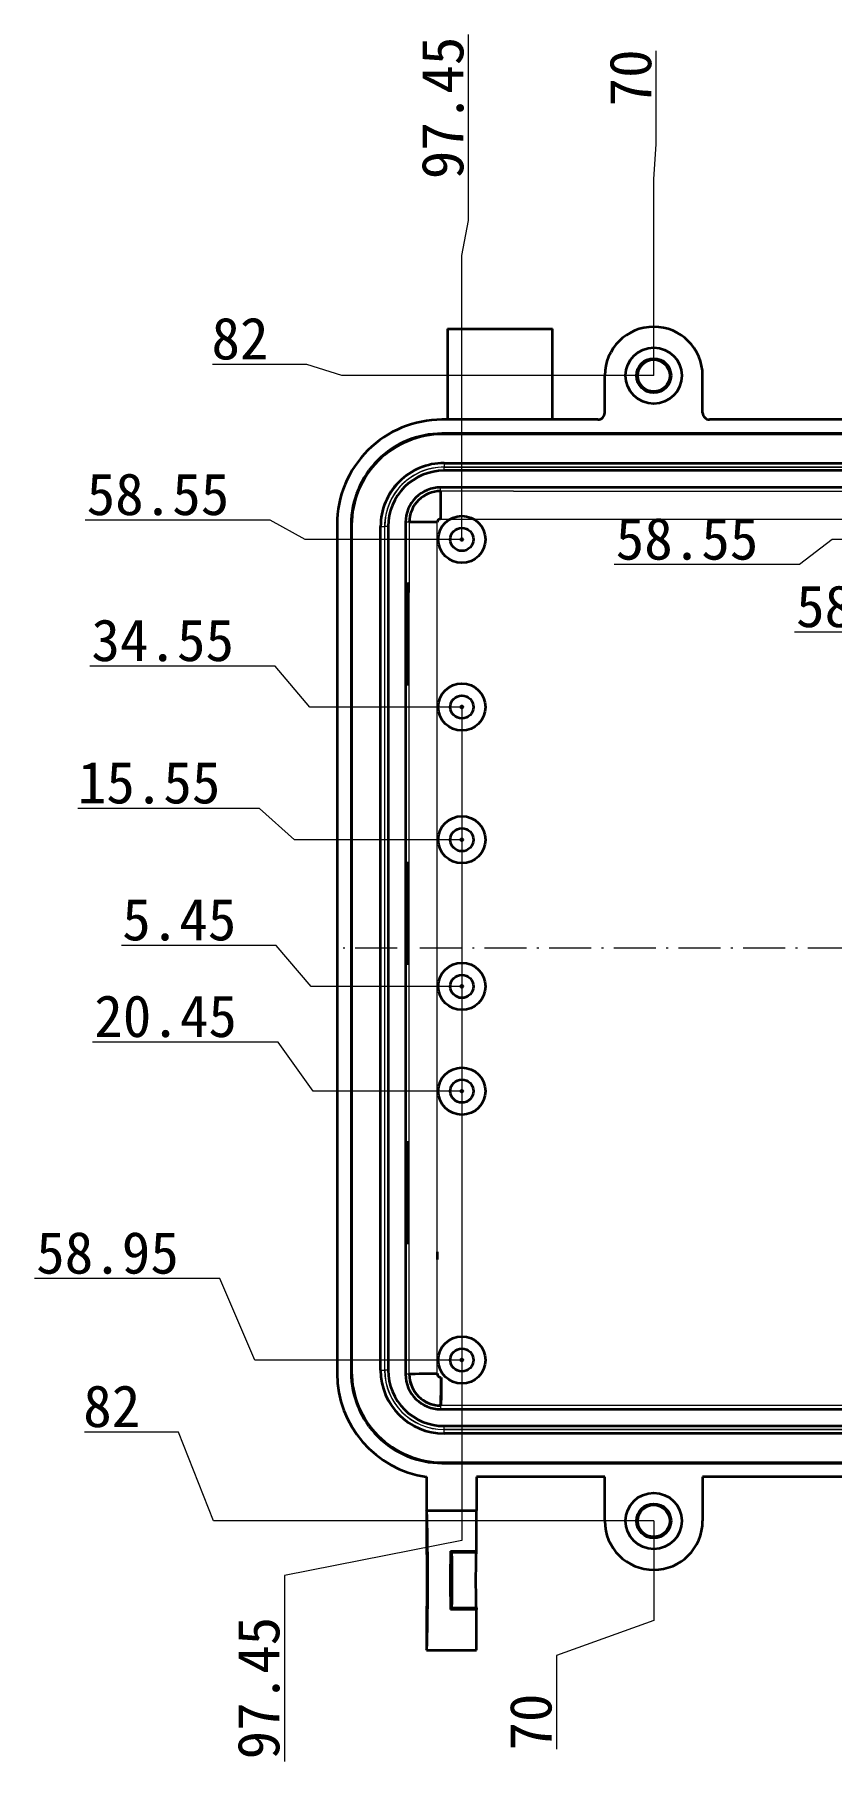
# Model space of a CAD drawing. Header units: millimetres. Extents: x -2350 to -557, y -483 to 312.
# Drawn here: x -898.4 to -784.4, y -154.8 to 92.5 of the extents above; entities that cross this region are included whole.
import ezdxf

# ---------------------------------------------------------------- set-up
doc = ezdxf.new("R2010")
doc.units = ezdxf.units.MM
doc.header["$LTSCALE"] = 0.5
doc.header["$PDSIZE"] = -1
doc.linetypes.add('DASHDOT', pattern=[18.5, 12, -3, 0.5, -3])
doc.layers.get('0').update_dxf_attribs({"lineweight": 0})
doc.styles.get("Standard").update_dxf_attribs({"font": ''})
doc.styles.get('Standard').set_extended_font_data('FangSong_GB2312')
doc.dimstyles.get("Standard").update_dxf_attribs({"dimtxt": 0.18, "dimasz": 0.18, "dimexe": 0.18, "dimexo": 0.0625, "dimgap": 0.09, "dimtad": 0, "dimtih": 1, "dimtoh": 1, "dimdec": 4, "dimzin": 0, "dimdsep": 46, "dimtxsty": 'Standard', "dimcen": 0.09, "dimadec": 0, "dimazin": 0, "dimtfac": 1, "dimtdec": 4, "dimtofl": 0, "dimtmove": 0, "dimatfit": 3, "dimfxl": 0, "dimtolj": 1, "dimtzin": 0, "dimarcsym": 0})

# ---------------------------------------------------------------- blocks, each defined once
blk = doc.blocks.new('*D148')
at = {"color": 1, "lineweight": 20}
for p, q in [((-809.44, 76.77), (-809.44, 90.17)), ((-809.8, 71.77), (-809.44, 76.77)), ((-809.8, 43.64), (-809.8, 71.77))]:
    blk.add_line(p, q, dxfattribs=at)
at = {"layer": 'Defpoints', "color": 0}
for p in [(-809.44, 81.77), (-809.8, 43.64), (-739.8, -38.36)]:
    blk.add_point(p, dxfattribs=at)
at = {"color": 0, "insert": (-813.1, 86.28), "char_height": 6, "attachment_point": 5, "rotation": 90}
blk.add_mtext('70', dxfattribs=at)
blk = doc.blocks.new('*D149')
at = {"color": 1, "lineweight": 20}
for p, q in [((-859.44, 45.26), (-872.91, 45.26)), ((-854.44, 43.64), (-859.44, 45.26)), ((-809.8, 43.64), (-854.44, 43.64))]:
    blk.add_line(p, q, dxfattribs=at)
at = {"layer": 'Defpoints', "color": 0}
for p in [(-864.44, 45.26), (-809.8, 43.64), (-739.8, -38.36)]:
    blk.add_point(p, dxfattribs=at)
at = {"color": 0, "insert": (-868.99, 48.92), "char_height": 6, "attachment_point": 5}
blk.add_mtext('82', dxfattribs=at)
blk = doc.blocks.new('*D158')
at = {"color": 1, "lineweight": 20}
for p, q in [((-836.31, 65.84), (-836.31, 92.49)), ((-837.25, 60.84), (-836.31, 65.84)), ((-837.25, 20.19), (-837.25, 60.84))]:
    blk.add_line(p, q, dxfattribs=at)
at = {"layer": 'Defpoints', "color": 0}
for p in [(-836.31, 70.84), (-837.25, 20.19), (-739.8, -38.36)]:
    blk.add_point(p, dxfattribs=at)
at = {"color": 0, "insert": (-839.98, 81.98), "char_height": 6, "attachment_point": 5, "rotation": 90}
blk.add_mtext('97.45', dxfattribs=at)
blk = doc.blocks.new('*D159')
at = {"color": 1, "lineweight": 20}
for p, q in [((-863.98, 2.05), (-890.49, 2.05)), ((-858.98, -3.81), (-863.98, 2.05)), ((-837.25, -3.81), (-858.98, -3.81))]:
    blk.add_line(p, q, dxfattribs=at)
at = {"layer": 'Defpoints', "color": 0}
for p in [(-868.98, 2.05), (-837.25, -3.81), (-739.8, -38.36)]:
    blk.add_point(p, dxfattribs=at)
at = {"color": 0, "insert": (-880.05, 5.72), "char_height": 6, "attachment_point": 5}
blk.add_mtext('34.55', dxfattribs=at)
blk = doc.blocks.new('*D160')
at = {"color": 1, "lineweight": 20}
for p, q in [((-864.66, 22.96), (-891.17, 22.96)), ((-859.66, 20.19), (-864.66, 22.96)), ((-837.25, 20.19), (-859.66, 20.19))]:
    blk.add_line(p, q, dxfattribs=at)
at = {"layer": 'Defpoints', "color": 0}
for p in [(-869.66, 22.96), (-837.25, 20.19), (-739.8, -38.36)]:
    blk.add_point(p, dxfattribs=at)
at = {"color": 0, "insert": (-880.73, 26.63), "char_height": 6, "attachment_point": 5}
blk.add_mtext('58.55', dxfattribs=at)
blk = doc.blocks.new('*D161')
at = {"color": 1, "lineweight": 20}
for p, q in [((-784.25, 20.19), (-788.96, 16.58)), ((-779.25, 20.19), (-784.25, 20.19)), ((-788.96, 16.58), (-815.47, 16.58))]:
    blk.add_line(p, q, dxfattribs=at)
at = {"layer": 'Defpoints', "color": 0}
for p in [(-779.25, 20.19), (-793.96, 16.58), (-739.8, -38.36)]:
    blk.add_point(p, dxfattribs=at)
at = {"color": 0, "insert": (-805.03, 20.25), "char_height": 6, "attachment_point": 5}
blk.add_mtext('58.55', dxfattribs=at)
blk = doc.blocks.new('*D162')
at = {"color": 1, "lineweight": 20}
for p, q in [((-758.15, 20.19), (-763.15, 6.9)), ((-744.25, 20.19), (-758.15, 20.19)), ((-763.15, 6.9), (-789.66, 6.9))]:
    blk.add_line(p, q, dxfattribs=at)
at = {"layer": 'Defpoints', "color": 0}
for p in [(-744.25, 20.19), (-768.15, 6.9), (-739.8, -38.36)]:
    blk.add_point(p, dxfattribs=at)
at = {"color": 0, "insert": (-779.22, 10.58), "char_height": 6, "attachment_point": 5}
blk.add_mtext('58.55', dxfattribs=at)
blk = doc.blocks.new('*D164')
at = {"color": 1, "lineweight": 20}
for p, q in [((-866.18, -18.34), (-892.2, -18.34)), ((-861.18, -22.81), (-866.18, -18.34)), ((-837.25, -22.81), (-861.18, -22.81))]:
    blk.add_line(p, q, dxfattribs=at)
at = {"layer": 'Defpoints', "color": 0}
for p in [(-871.18, -18.34), (-837.25, -22.81), (-739.8, -38.36)]:
    blk.add_point(p, dxfattribs=at)
at = {"color": 0, "insert": (-882, -14.66), "char_height": 6, "attachment_point": 5}
blk.add_mtext('15.55', dxfattribs=at)
blk = doc.blocks.new('*D165')
at = {"color": 1, "lineweight": 20}
for p, q in [((-863.81, -37.95), (-885.93, -37.95)), ((-858.81, -43.81), (-863.81, -37.95)), ((-837.25, -43.81), (-858.81, -43.81))]:
    blk.add_line(p, q, dxfattribs=at)
at = {"layer": 'Defpoints', "color": 0}
for p in [(-868.81, -37.95), (-739.8, -38.36), (-837.25, -43.81)]:
    blk.add_point(p, dxfattribs=at)
at = {"color": 0, "insert": (-877.68, -34.27), "char_height": 6, "attachment_point": 5}
blk.add_mtext('5.45', dxfattribs=at)
blk = doc.blocks.new('*D166')
at = {"color": 1, "lineweight": 20}
for p, q in [((-863.54, -51.78), (-890.11, -51.78)), ((-858.54, -58.81), (-863.54, -51.78)), ((-837.25, -58.81), (-858.54, -58.81))]:
    blk.add_line(p, q, dxfattribs=at)
at = {"layer": 'Defpoints', "color": 0}
for p in [(-739.8, -38.36), (-868.54, -51.78), (-837.25, -58.81)]:
    blk.add_point(p, dxfattribs=at)
at = {"color": 0, "insert": (-879.64, -48.11), "char_height": 6, "attachment_point": 5}
blk.add_mtext('20.45', dxfattribs=at)
blk = doc.blocks.new('*D167')
at = {"color": 1, "lineweight": 20}
for p, q in [((-871.88, -85.66), (-898.39, -85.66)), ((-866.88, -97.31), (-871.88, -85.66)), ((-837.25, -97.31), (-866.88, -97.31))]:
    blk.add_line(p, q, dxfattribs=at)
at = {"layer": 'Defpoints', "color": 0}
for p in [(-739.8, -38.36), (-876.88, -85.66), (-837.25, -97.31)]:
    blk.add_point(p, dxfattribs=at)
at = {"color": 0, "insert": (-887.95, -81.99), "char_height": 6, "attachment_point": 5}
blk.add_mtext('58.95', dxfattribs=at)
blk = doc.blocks.new('*D168')
at = {"color": 1, "lineweight": 20}
for p, q in [((-877.79, -107.62), (-891.26, -107.62)), ((-872.79, -120.36), (-877.79, -107.62)), ((-809.8, -120.36), (-872.79, -120.36))]:
    blk.add_line(p, q, dxfattribs=at)
at = {"layer": 'Defpoints', "color": 0}
for p in [(-739.8, -38.36), (-882.79, -107.62), (-809.8, -120.36)]:
    blk.add_point(p, dxfattribs=at)
at = {"color": 0, "insert": (-887.34, -103.96), "char_height": 6, "attachment_point": 5}
blk.add_mtext('82', dxfattribs=at)
blk = doc.blocks.new('*D169')
at = {"color": 1, "lineweight": 20}
for p, q in [((-837.25, -3.81), (-837.25, -123.15)), ((-837.25, -123.15), (-862.63, -128.15)), ((-862.63, -128.15), (-862.63, -154.79))]:
    blk.add_line(p, q, dxfattribs=at)
at = {"layer": 'Defpoints', "color": 0}
for p in [(-837.25, -3.81), (-739.8, -38.36), (-862.63, -133.15)]:
    blk.add_point(p, dxfattribs=at)
at = {"color": 0, "insert": (-866.31, -144.29), "char_height": 6, "attachment_point": 5, "rotation": 90}
blk.add_mtext('97.45', dxfattribs=at)
blk = doc.blocks.new('*D170')
at = {"color": 1, "lineweight": 20}
for p, q in [((-809.8, -120.36), (-809.8, -134.63)), ((-809.8, -134.63), (-823.71, -139.63)), ((-823.71, -139.63), (-823.71, -153.04))]:
    blk.add_line(p, q, dxfattribs=at)
at = {"layer": 'Defpoints', "color": 0}
for p in [(-739.8, -38.36), (-809.8, -120.36), (-823.71, -144.63)]:
    blk.add_point(p, dxfattribs=at)
at = {"color": 0, "insert": (-827.37, -149.15), "char_height": 6, "attachment_point": 5, "rotation": 90}
blk.add_mtext('70', dxfattribs=at)

msp = doc.modelspace()

# ---------------------------------------------------------------- linework, layer by layer
at = {"color": 7, "lineweight": 35, "ltscale": 0.375}
msp.add_line((-839.297, 50.341), (-824.297, 50.341), dxfattribs=at)
at = {"color": 7, "lineweight": 35, "ltscale": 0.325}
for p, q in [((-839.297, 50.341), (-839.297, 37.341)), ((-824.297, 37.341), (-824.297, 50.341))]:
    msp.add_line(p, q, dxfattribs=at)
at = {"color": 7, "lineweight": 35, "ltscale": 0.132504}
for p, q in [((-816.797, 38.341), (-816.797, 43.641)), ((-802.797, 38.341), (-802.797, 43.641))]:
    msp.add_line(p, q, dxfattribs=at)
at = {"color": 7, "lineweight": 35}
for p, q in [((-817.797, 37.341), (-840.099, 37.341)), ((-677.797, 37.341), (-801.797, 37.341)), ((-639.5, 35.341), (-840.094, 35.341)), ((-639.579, 35.263), (-840.016, 35.263)), ((-839.797, 31.12), (-639.797, 31.12)), ((-639.797, 30.041), (-839.797, 30.041)), ((-639.297, 27.641), (-840.297, 27.641)), ((-853.097, 22.338), (-853.097, -99.056)), ((-853.019, 22.26), (-853.019, -98.977)), ((-845.297, 22.641), (-845.297, -99.359)), ((-848.876, -98.759), (-848.876, 22.041)), ((-847.797, 22.041), (-847.797, -98.759)), ((-855.097, 18.674), (-855.097, -85.392)), ((-840.297, -104.359), (-639.297, -104.359)), ((-839.797, -106.759), (-639.797, -106.759)), ((-639.797, -107.837), (-839.797, -107.837)), ((-840.094, -112.059), (-639.5, -112.059)), ((-840.016, -111.98), (-639.579, -111.98)), ((-676.797, -114.059), (-802.797, -114.059))]:
    msp.add_line(p, q, dxfattribs=at)
at = {"color": 7, "lineweight": 13, "ltscale": 0.002776}
for p, q in [((-840.016, 35.263), (-840.094, 35.341)), ((-840.094, -112.059), (-840.016, -111.98))]:
    msp.add_line(p, q, dxfattribs=at)
at = {"color": 7, "lineweight": 13, "ltscale": 0.002015}
for p, q in [((-839.797, 31.039), (-839.797, 31.12)), ((-839.797, -107.757), (-839.797, -107.837))]:
    msp.add_line(p, q, dxfattribs=at)
at = {"color": 7, "lineweight": 13, "ltscale": 0.012248}
for p, q in [((-839.797, 31.039), (-839.797, 30.549)), ((-839.797, -107.757), (-839.797, -107.267))]:
    msp.add_line(p, q, dxfattribs=at)
at = {"color": 7, "lineweight": 13}
for p, q in [((-839.797, 31.039), (-639.797, 31.039)), ((-639.797, 30.549), (-839.797, 30.549)), ((-839.797, 30.531), (-639.797, 30.531)), ((-829.867, 27.111), (-778.362, 27.111)), ((-840.768, -81.817), (-840.768, 22.641)), ((-840.297, 23.112), (-639.4, 23.112)), ((-848.795, -98.759), (-848.795, 22.041)), ((-848.305, 22.041), (-848.305, -98.759)), ((-848.287, -98.759), (-848.287, 22.041)), ((-844.767, -99.324), (-844.767, 12.611)), ((-639.332, -103.829), (-840.263, -103.829)), ((-639.797, -107.249), (-839.797, -107.249)), ((-839.797, -107.267), (-639.797, -107.267)), ((-639.797, -107.757), (-839.797, -107.757))]:
    msp.add_line(p, q, dxfattribs=at)
at = {"color": 7, "lineweight": 13, "ltscale": 0.012251}
for p, q in [((-839.797, 30.041), (-839.797, 30.531)), ((-839.797, -107.249), (-839.797, -106.759))]:
    msp.add_line(p, q, dxfattribs=at)
at = {"color": 7, "lineweight": 13, "ltscale": 0.013253}
for p, q in [((-840.297, 27.111), (-840.297, 27.641)), ((-840.297, -103.829), (-840.297, -104.359))]:
    msp.add_line(p, q, dxfattribs=at)
at = {"color": 7, "lineweight": 35, "ltscale": 0.099984}
msp.add_line((-840.297, 27.111), (-840.297, 23.112), dxfattribs=at)
msp.add_line((-840.297, 27.111), (-840.297, 23.112), dxfattribs=at)
at = {"color": 7, "lineweight": 13, "ltscale": 0.260751}
msp.add_line((-829.867, 27.111), (-840.297, 27.111), dxfattribs=at)
at = {"color": 7, "lineweight": 35, "ltscale": 0.091727}
msp.add_line((-855.097, 22.343), (-855.097, 18.674), dxfattribs=at)
at = {"color": 7, "lineweight": 13, "ltscale": 0.002778}
for p, q in [((-853.097, 22.338), (-853.019, 22.26)), ((-853.019, -98.977), (-853.097, -99.056))]:
    msp.add_line(p, q, dxfattribs=at)
at = {"color": 7, "lineweight": 13, "ltscale": 0.013254}
for p, q in [((-844.767, 22.641), (-845.297, 22.641)), ((-844.767, -99.359), (-845.297, -99.359))]:
    msp.add_line(p, q, dxfattribs=at)
at = {"color": 7, "lineweight": 35, "ltscale": 0.099985}
msp.add_line((-840.768, 22.641), (-844.767, 22.641), dxfattribs=at)
msp.add_line((-840.768, 22.641), (-844.767, 22.641), dxfattribs=at)
at = {"color": 7, "lineweight": 13, "ltscale": 0.250751}
msp.add_line((-844.767, 22.641), (-844.767, 12.611), dxfattribs=at)
at = {"color": 7, "lineweight": 13, "ltscale": 0.002014}
for p, q in [((-848.795, 22.041), (-848.876, 22.041)), ((-848.795, -98.759), (-848.876, -98.759))]:
    msp.add_line(p, q, dxfattribs=at)
at = {"color": 7, "lineweight": 13, "ltscale": 0.012247}
for p, q in [((-848.795, 22.041), (-848.305, 22.041)), ((-848.795, -98.759), (-848.305, -98.759))]:
    msp.add_line(p, q, dxfattribs=at)
at = {"color": 7, "lineweight": 13, "ltscale": 0.01225}
for p, q in [((-847.797, 22.041), (-848.287, 22.041)), ((-847.797, -98.759), (-848.287, -98.759))]:
    msp.add_line(p, q, dxfattribs=at)
at = {"color": 7, "linetype": 'DASHDOT', "lineweight": 13}
msp.add_line((-624.497, -38.359), (-855.097, -38.359), dxfattribs=at)
at = {"color": 7, "lineweight": 35, "ltscale": 0.027116}
msp.add_line((-840.768, -81.817), (-840.768, -82.901), dxfattribs=at)
at = {"color": 7, "lineweight": 13, "ltscale": 0.408859}
msp.add_line((-840.768, -99.256), (-840.768, -82.901), dxfattribs=at)
at = {"color": 7, "lineweight": 35, "ltscale": 0.345775}
msp.add_line((-855.097, -85.392), (-855.097, -99.223), dxfattribs=at)
at = {"color": 7, "lineweight": 35, "ltscale": 0.000867462}
msp.add_line((-844.767, -99.324), (-844.767, -99.359), dxfattribs=at)
at = {"color": 7, "lineweight": 35, "ltscale": 0.000866699}
msp.add_line((-840.297, -103.829), (-840.263, -103.829), dxfattribs=at)
at = {"color": 7, "lineweight": 35, "ltscale": 0.12}
for p, q in [((-842.297, -114.059), (-842.297, -118.859)), ((-835.154, -114.059), (-835.154, -118.859))]:
    msp.add_line(p, q, dxfattribs=at)
at = {"color": 7, "lineweight": 35, "ltscale": 0.458926}
msp.add_line((-816.797, -114.059), (-835.154, -114.059), dxfattribs=at)
at = {"color": 7, "lineweight": 35, "ltscale": 0.1575}
for p, q in [((-816.797, -120.359), (-816.797, -114.059)), ((-802.797, -114.059), (-802.797, -120.359))]:
    msp.add_line(p, q, dxfattribs=at)
at = {"color": 7, "lineweight": 35, "ltscale": 0.15}
for p, q in [((-842.297, -118.859), (-842.297, -124.859)), ((-842.297, -132.859), (-842.297, -138.859))]:
    msp.add_line(p, q, dxfattribs=at)
at = {"color": 7, "lineweight": 35, "ltscale": 0.178574}
for p, q in [((-842.297, -118.859), (-835.154, -118.859)), ((-842.297, -138.859), (-835.154, -138.859))]:
    msp.add_line(p, q, dxfattribs=at)
at = {"color": 7, "lineweight": 35, "ltscale": 0.146031}
for p, q in [((-835.154, -124.7), (-835.154, -118.859)), ((-835.154, -138.859), (-835.154, -133.018))]:
    msp.add_line(p, q, dxfattribs=at)
at = {"color": 7, "lineweight": 35, "ltscale": 0.000872803}
for p, q in [((-842.297, -124.859), (-842.262, -124.859)), ((-838.726, -124.859), (-838.761, -124.859)), ((-842.262, -132.859), (-842.297, -132.859)), ((-838.761, -132.859), (-838.726, -132.859))]:
    msp.add_line(p, q, dxfattribs=at)
at = {"color": 7, "lineweight": 35, "ltscale": 0.093256}
for p, q in [((-838.884, -124.7), (-835.154, -124.7)), ((-835.154, -133.018), (-838.884, -133.018))]:
    msp.add_line(p, q, dxfattribs=at)
at = {"color": 7, "lineweight": 35, "ltscale": 0.005612}
for p, q in [((-838.726, -124.859), (-838.884, -124.7)), ((-838.726, -132.859), (-838.884, -133.018))]:
    msp.add_line(p, q, dxfattribs=at)
at = {"color": 7, "lineweight": 35, "ltscale": 0.089285}
for p, q in [((-835.154, -124.859), (-838.726, -124.859)), ((-835.154, -132.859), (-838.726, -132.859))]:
    msp.add_line(p, q, dxfattribs=at)
at = {"color": 7, "lineweight": 35, "ltscale": 0.003969}
for p, q in [((-835.154, -124.859), (-835.154, -124.7)), ((-835.154, -132.859), (-835.154, -133.018))]:
    msp.add_line(p, q, dxfattribs=at)
at = {"color": 7, "lineweight": 35}
for points in [[(-840.768, -99.256), (-843.363, -99.288), (-844.336, -99.319), (-844.696, -99.343), (-844.751, -99.352), (-844.764, -99.357), (-844.767, -99.359)], [(-844.767, -99.324), (-844.764, -99.323), (-844.753, -99.319), (-844.665, -99.31), (-843.948, -99.283), (-840.768, -99.256)], [(-840.297, -103.829), (-840.296, -103.827), (-840.292, -103.82), (-840.283, -103.772), (-840.258, -103.422), (-840.206, -101.259), (-840.194, -99.829)], [(-840.194, -99.829), (-840.214, -102.647), (-840.239, -103.563), (-840.253, -103.783), (-840.259, -103.822), (-840.262, -103.827), (-840.263, -103.829)]]:
    msp.add_lwpolyline(points, dxfattribs=at)
for centre, radius in [((-809.797, 43.641), 4.027), ((-809.797, 43.641), 2.474), ((-809.797, 43.641), 2.291), ((-837.247, 20.191), 3.375), ((-837.247, 20.191), 1.65), ((-837.247, 20.191), 0.15), ((-837.247, -3.809), 3.375), ((-837.247, -3.809), 1.65), ((-837.247, -3.809), 0.15), ((-837.247, -22.809), 3.375), ((-837.247, -22.809), 1.65), ((-837.247, -22.809), 0.15), ((-837.247, -43.809), 3.375), ((-837.247, -43.809), 1.65), ((-837.247, -43.809), 0.15), ((-837.247, -58.809), 3.375), ((-837.247, -58.809), 1.65), ((-837.247, -58.809), 0.15), ((-837.247, -97.309), 3.375), ((-837.247, -97.309), 1.65), ((-837.247, -97.309), 0.15), ((-809.797, -120.359), 4.027), ((-809.797, -120.359), 2.474), ((-809.797, -120.359), 2.291)]:
    msp.add_circle(centre, radius, dxfattribs=at)
for centre, radius, start, end in [((-809.797, 43.641), 7, 0, 179.99999), ((-840.101, 22.344), 14.997, 89.99608, 180.00393), ((-817.797, 38.341), 1, 269.99622, 0.00379), ((-801.797, 38.341), 1, 179.99622, 270.0038), ((-840.095, 22.339), 13.002, 89.99608, 180.00393), ((-840.017, 22.26), 13.002, 89.99608, 180.00393), ((-839.797, 22.041), 9.079, 90, 180.00001), ((-839.797, 22.041), 8, 90, 180.00001), ((-840.297, 22.641), 5, 90, 180.00001), ((-840.297, 22.641), 4.47, 89.99931, 180.00001), ((-840.297, 22.641), 4.47, 135.00111, 180.00083), ((-840.297, 22.641), 4.47, 90.00046, 135.00018), ((-840.297, 22.641), 0.471, 89.99965, 180.00073), ((-840.299, 22.641), 0.469, 134.90266, 180.05729), ((-840.298, 22.643), 0.469, 89.94271, 135.09734), ((-835.797, -82.359), 5, 173.77325, 186.22675), ((-839.797, -98.759), 9.079, 180.00001, 270), ((-839.797, -98.759), 8, 179.99999, 270), ((-840.1, -99.224), 14.997, 179.99749, 261.57626), ((-840.095, -99.057), 13.002, 179.99607, 270.00392), ((-840.017, -98.978), 13.002, 179.99607, 270.00392), ((-840.297, -99.359), 5, 179.99999, 270), ((-840.297, -99.359), 4.47, 180.00046, 224.99954), ((-840.297, -99.359), 4.47, 180.00001, 270), ((-840.196, -99.256), 0.572, 179.93967, 225.09431), ((-840.194, -99.256), 0.574, 179.9966, 269.99768), ((-840.195, -99.258), 0.572, 224.89961, 270.05425), ((-840.297, -99.359), 4.47, 225.00046, 269.99954), ((-809.797, -120.359), 7, 180.00001, 0), ((-310.635, -128.773), 528.266, 179.55823, 180.00928), ((-310.635, -128.945), 528.266, 179.99072, 180.44177)]:
    msp.add_arc(centre, radius, start, end, dxfattribs=at)
at = {"color": 7, "lineweight": 13}
for centre, radius, start, end in [((-839.797, 22.041), 8.998, 90, 180.00001), ((-839.797, 22.041), 8.508, 90, 180.00001), ((-839.797, 22.041), 8.49, 90, 179.99999), ((-839.797, -98.759), 8.998, 180.00001, 270), ((-839.797, -98.759), 8.508, 180.00001, 270), ((-839.797, -98.759), 8.49, 180.00001, 270)]:
    msp.add_arc(centre, radius, start, end, dxfattribs=at)
at = {"color": 7, "lineweight": 35}
for centre, major_axis, ratio, start_param, end_param in [((-845.009, 6.641), (0, 7.367), 0.0174551, 6.2830275, 7.8539816), ((-845.009, 6.641), (0, 7.367), 0.0174551, 3.1417393, 6.2830275), ((-845.009, 6.641), (0, 7.367), 0.0174551, 1.5707963, 3.1417393), ((-845.009, -33.359), (0, 7.367), 0.0174551, 6.2830275, 7.8539816), ((-845.009, -33.359), (0, 7.367), 0.0174551, 3.1417393, 6.2830275), ((-845.009, -33.359), (0, 7.367), 0.0174551, 1.5707963, 3.1417393), ((-845.009, -73.359), (0, -7.367), 0.0174551, 3.1414349, 4.712389), ((-845.009, -73.359), (0, -7.367), 0.0174551, 0.0001466, 3.1414349), ((-845.009, -73.359), (0, -7.367), 0.0174551, 4.712389, 6.2833319), ((-842.297, -128.859), (0, 10), 0.0174551, 3.1415926, 6.2831853), ((-842.262, -128.859), (0, 4), 0.0174551, 3.1415926, 6.2831853), ((-838.761, -128.859), (0, -4), 0.0174551, 3.1415926, 6.2831853), ((-838.691, -128.859), (0, 4), 0.0174551, 3.1415927, 6.2831853), ((-835.195, -128.859), (0, -4), 0.0204232, 3.1415927, 6.2831853)]:
    msp.add_ellipse(centre, major_axis=major_axis, ratio=ratio, start_param=start_param, end_param=end_param, dxfattribs=at)

# ---------------------------------------------------------------- dimensions: what is measured, and where the dimension line sits
for feature_location, offset, dtype, picture, middle in [((-837.247, 20.191), (0.942, 50.653), 1, '*D158', (-839.982, 81.978)), ((-809.797, 43.641), (0.358, 38.125), 1, '*D148', (-813.098, 86.282)), ((-809.797, 43.641), (-54.638, 1.623), 0, '*D149', (-868.986, 48.923)), ((-837.247, 20.191), (-32.413, 2.767), 0, '*D160', (-880.725, 26.635)), ((-779.247, 20.191), (-14.717, -3.615), 0, '*D161', (-805.029, 20.253)), ((-744.247, 20.191), (-23.904, -13.288), 0, '*D162', (-779.216, 10.58)), ((-837.247, -3.809), (-31.738, 5.856), 0, '*D159', (-880.05, 5.724)), ((-837.247, -3.809), (-25.385, -129.343), 1, '*D169', (-866.308, -144.286)), ((-837.247, -22.809), (-33.931, 4.473), 0, '*D164', (-882.003, -14.66)), ((-837.247, -43.809), (-31.566, 5.864), 0, '*D165', (-877.684, -34.269)), ((-837.247, -97.309), (-39.634, 11.646), 0, '*D167', (-887.947, -81.986)), ((-809.797, -120.359), (-72.99, 12.74), 0, '*D168', (-887.338, -103.959)), ((-837.247, -58.809), (-31.293, 7.025), 0, '*D166', (-879.639, -48.107)), ((-809.797, -120.359), (-13.91, -24.271), 1, '*D170', (-827.367, -149.146))]:
    dim = msp.add_ordinate_dim(feature_location=feature_location, offset=offset, dtype=dtype, origin=(-739.797, -38.359), dimstyle='Standard', override={"dimtxt": 6, "dimasz": 2.5, "dimexe": 1.25, "dimexo": 0, "dimgap": 0.625, "dimtad": 1, "dimtih": 0, "dimtoh": 0, "dimdec": 2, "dimzin": 8, "dimcen": -2.5, "dimclrd": 1, "dimclre": 1, "dimtdec": 2, "dimtofl": 1, "dimatfit": 0, "dimtolj": 0, "dimtzin": 8, "dimlwd": 20, "dimlwe": 20})
    dim.commit()
    dim.dimension.update_dxf_attribs({"geometry": picture, "text_midpoint": middle})

doc.saveas('drawing.dxf')
